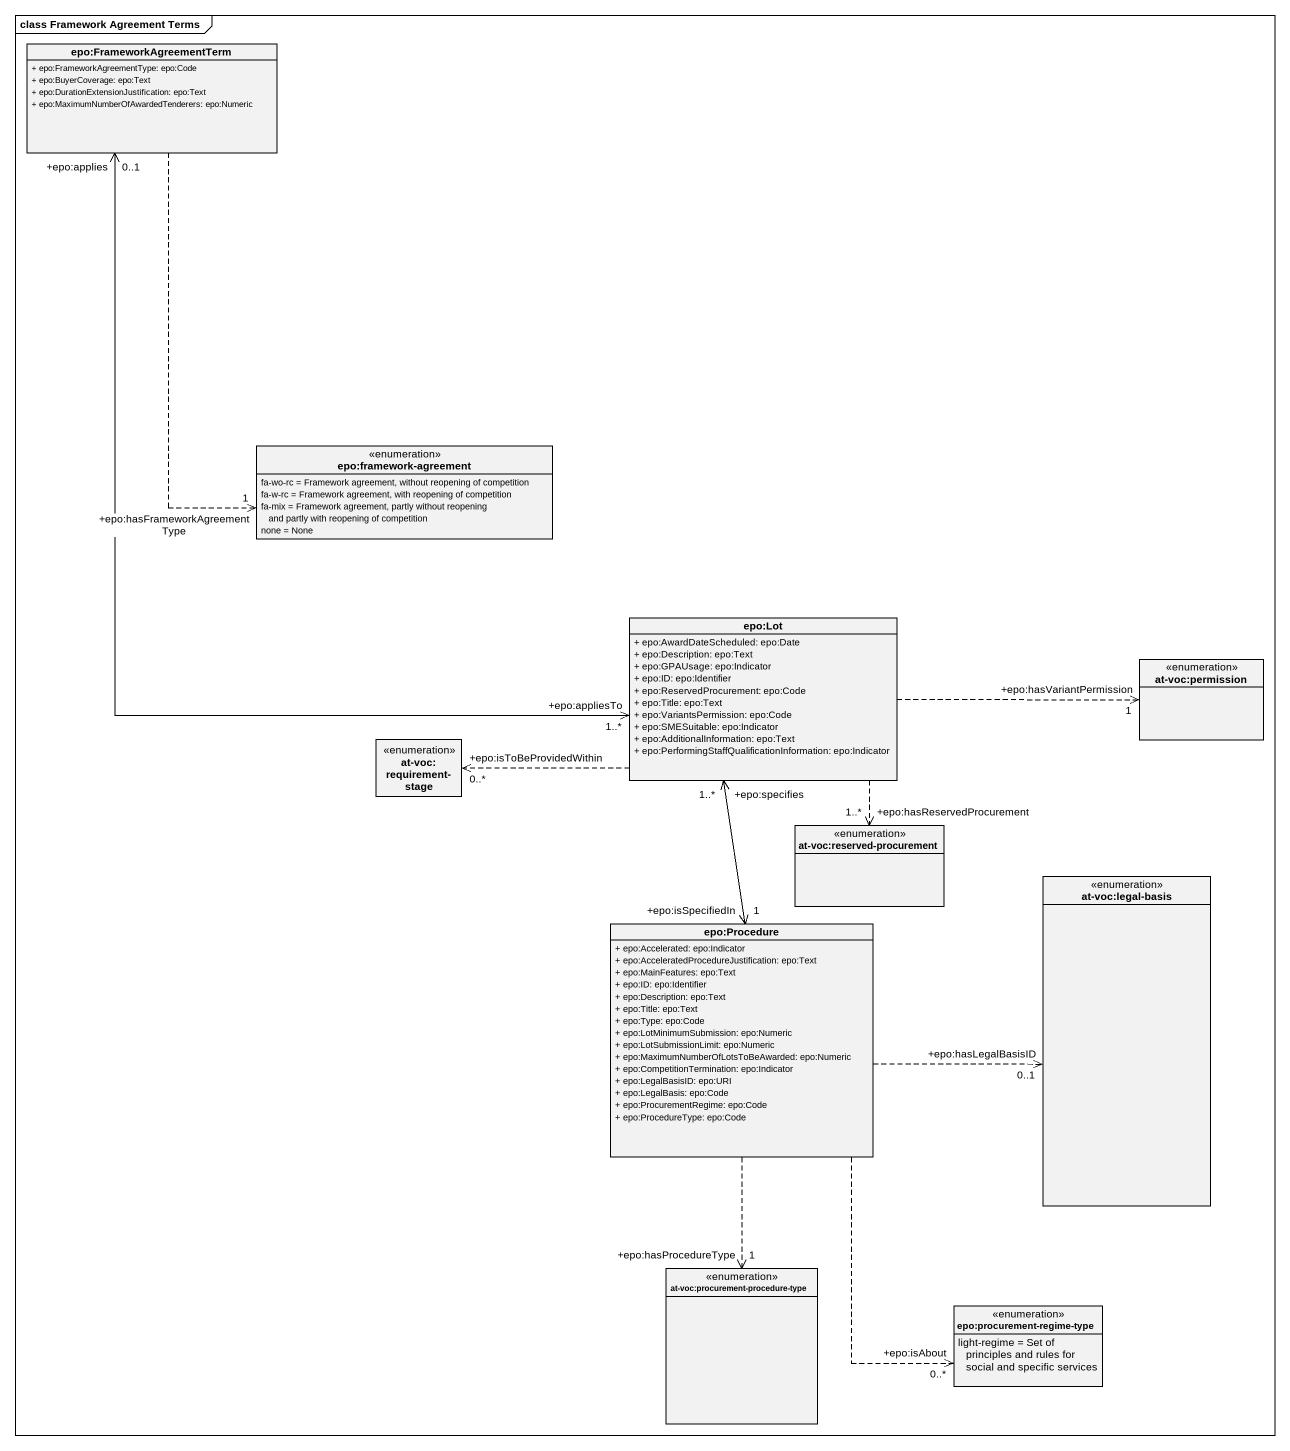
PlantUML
@startuml
mainframe class Framework Agreement Terms
hide circle
hide empty members
skinparam classAttributeIconSize 0
class "epo:FrameworkAgreementTerm" as epo_FrameworkAgreementTerm {
  + epo:FrameworkAgreementType: epo:Code
  + epo:BuyerCoverage: epo:Text
  + epo:DurationExtensionJustification: epo:Text
  + epo:MaximumNumberOfAwardedTenderers: epo:Numeric
}
enum "epo:framework-agreement" as epo_framework_agreement {
  fa-wo-rc = Framework agreement, without reopening of competition
  fa-w-rc = Framework agreement, with reopening of competition
  fa-mix = Framework agreement, partly without reopening and partly with reopening of competition
  none = None
}
class "epo:Lot" as epo_Lot {
  + epo:AwardDateScheduled: epo:Date
  + epo:Description: epo:Text
  + epo:GPAUsage: epo:Indicator
  + epo:ID: epo:Identifier
  + epo:ReservedProcurement: epo:Code
  + epo:Title: epo:Text
  + epo:VariantsPermission: epo:Code
  + epo:SMESuitable: epo:Indicator
  + epo:AdditionalInformation: epo:Text
  + epo:PerformingStaffQualificationInformation: epo:Indicator
}
enum "at-voc:permission" as at_voc_permission
enum "at-voc:requirement-stage" as at_voc_requirement_stage
enum "at-voc:reserved-procurement" as at_voc_reserved_procurement
enum "at-voc:legal-basis" as at_voc_legal_basis
class "epo:Procedure" as epo_Procedure {
  + epo:Accelerated: epo:Indicator
  + epo:AcceleratedProcedureJustification: epo:Text
  + epo:MainFeatures: epo:Text
  + epo:ID: epo:Identifier
  + epo:Description: epo:Text
  + epo:Title: epo:Text
  + epo:Type: epo:Code
  + epo:LotMinimumSubmission: epo:Numeric
  + epo:LotSubmissionLimit: epo:Numeric
  + epo:MaximumNumberOfLotsToBeAwarded: epo:Numeric
  + epo:CompetitionTermination: epo:Indicator
  + epo:LegalBasisID: epo:URI
  + epo:LegalBasis: epo:Code
  + epo:ProcurementRegime: epo:Code
  + epo:ProcedureType: epo:Code
}
enum "at-voc:procurement-procedure-type" as at_voc_procurement
enum "epo:procurement-regime-type" as epo_procurement_regime_type {
  light-regime = Set of principles and rules for social and specific services
}
epo_FrameworkAgreementTerm ..> "+epo:hasFrameworkAgreementType\n1" epo_framework_agreement
epo_FrameworkAgreementTerm "+epo:applies\n0..1" <--> "+epo:appliesTo\n1..*" epo_Lot
epo_Lot .right.> "+epo:hasVariantPermission\n1" at_voc_permission
epo_Lot .left.> "+epo:isToBeProvidedWithin\n0..*" at_voc_requirement_stage
epo_Lot ..> "+epo:hasReservedProcurement\n1..*" at_voc_reserved_procurement
epo_Procedure "+epo:isSpecifiedIn\n1" <-up-> "+epo:specifies\n1..*" epo_Lot
epo_Procedure .right.> "+epo:hasLegalBasisID\n0..1" at_voc_legal_basis
epo_Procedure ..> "+epo:hasProcedureType\n1" at_voc_procurement
epo_Procedure ..> "+epo:isAbout\n0..*" epo_procurement_regime_type
@enduml
